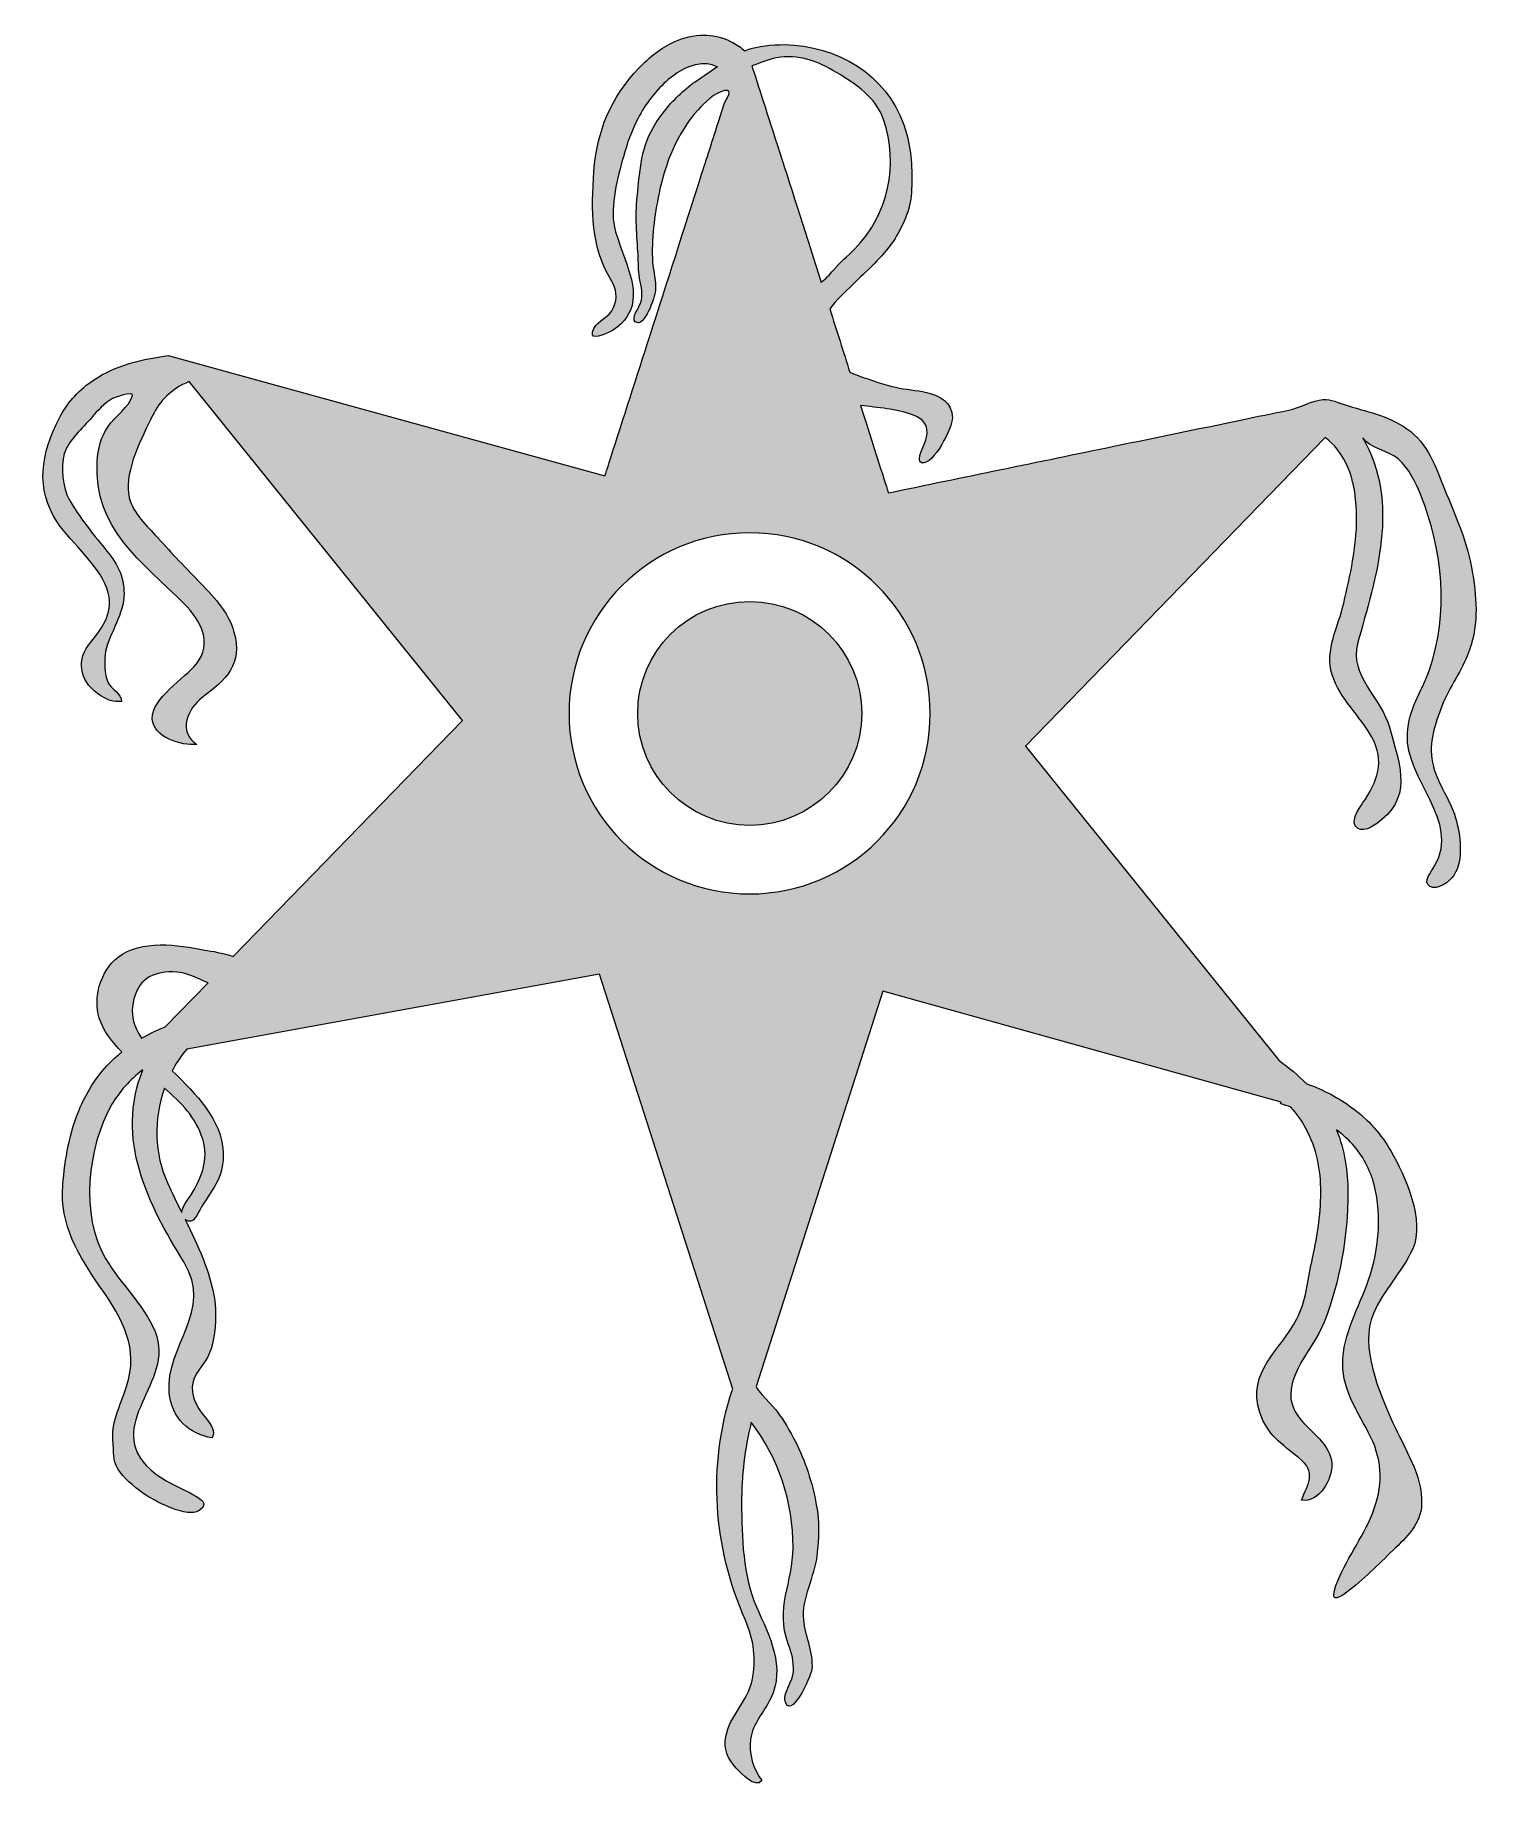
# Model space of a CAD drawing. Header units: inches. Extents: x 0 to 83, y 0 to 102.
import ezdxf

# ---------------------------------------------------------------- set-up
doc = ezdxf.new("R2010")
doc.units = ezdxf.units.IN
doc.header["$MEASUREMENT"] = 0
doc.layers.add('Layer 1', color=7, linetype='Continuous')

msp = doc.modelspace()

# ---------------------------------------------------------------- hatches: boundary and pattern name
at = {"layer": 'Layer 1', "true_color": 0x009a7e}
h = msp.add_hatch(color=124, dxfattribs=at)
h.dxf.hatch_style = 2
edge = h.paths.add_edge_path()
edge.add_spline(control_points=[(3.79, 69.19), (4.1, 67.88), (3.38, 67.1), (2.65, 66.14), (1.85, 65.11), (2.26, 63.88), (3.36, 63.2), (3.75, 62.95), (4.08, 62.81), (4.56, 62.87), (4.56, 63.35), (3.98, 63.54), (3.77, 63.99), (3.58, 64.41), (3.54, 65.31), (3.64, 65.77), (3.89, 66.89), (4.71, 67.96), (4.71, 69.12), (4.71, 70.22), (4.28, 70.94), (3.59, 71.76), (2.86, 72.65), (2.11, 73.58), (1.53, 74.6), (1.13, 75.3), (1.02, 76.49), (1.24, 77.26), (1.46, 78.03), (2.33, 78.77), (2.83, 79.37), (3.17, 79.77), (3.58, 80.21), (4.03, 80.47), (4.09, 80.5), (5.28, 80.94), (5.2, 80.65), (5.04, 80.01), (4.16, 79.4), (3.79, 78.85), (3.36, 78.23), (3.19, 77.55), (3.15, 76.8), (2.93, 72.9), (5.73, 71.02), (8.2, 68.55), (9.18, 67.56), (9.87, 66.25), (8.92, 65.06), (8.25, 64.21), (6.29, 63.04), (6.35, 61.86), (6.4, 60.78), (8.04, 60.28), (8.95, 60.37), (7.79, 61.11), (8.43, 62.48), (9.25, 63.09), (10.67, 64.15), (11.61, 65.02), (11.1, 66.9), (10.76, 68.13), (9.86, 69.02), (9, 69.9), (8.16, 70.77), (7.33, 71.65), (6.52, 72.54), (5.91, 73.22), (5.12, 73.93), (4.98, 74.88), (4.76, 76.35), (5.73, 78.19), (6.37, 79.48), (6.8, 80.36), (7.44, 81.02), (8.49, 81.46), (8.49, 81.46), (24.38, 61.76), (24.38, 61.76), (24.38, 61.76), (11.05, 48.04), (11.05, 48.04), (10.49, 48.25), (9.77, 48.35), (9.41, 48.42), (7.86, 48.73), (5.69, 49.04), (4.36, 48), (3.34, 47.2), (2.9, 45.67), (3.27, 44.46), (3.51, 43.71), (4, 43.08), (4.59, 42.5), (4.39, 42.34), (4.2, 42.17), (4.02, 42), (3.19, 41.19), (2.59, 40.26), (2.17, 39.29), (1.53, 37.82), (1.28, 36.26), (1.15, 34.75), (0.96, 32.45), (2.08, 30.61), (3.35, 28.8), (4.65, 26.92), (5.58, 25.28), (4.86, 23.04), (4.46, 21.79), (3.94, 21.04), (4.07, 19.7), (4.14, 19.01), (4.05, 18.62), (4.48, 18.06), (4.86, 17.57), (5.49, 17.06), (6.01, 16.72), (6.63, 16.33), (8.39, 15.38), (9.07, 15.84), (9.66, 16.24), (9.18, 16.51), (8.7, 16.78), (7.88, 17.25), (6.97, 17.55), (6.26, 18.2), (3.38, 20.84), (7.73, 23.27), (6.51, 26.24), (5.85, 27.85), (4.5, 29.01), (3.63, 30.49), (2.16, 32.99), (2.57, 36.99), (4.01, 39.45), (4.44, 40.19), (5.02, 40.86), (5.8, 41.45), (5.8, 41.45), (5.8, 41.45), (5.8, 41.45), (4.19, 37.46), (6.09, 33.66), (8.18, 30.29), (9.97, 27.41), (7.1, 25.49), (7.34, 22.68), (7.47, 21.21), (8.48, 20.28), (9.84, 20.06), (10.16, 20.67), (9.32, 21.29), (9.05, 21.75), (8.65, 22.41), (8.52, 23.09), (8.91, 23.76), (9.29, 24.41), (9.68, 24.72), (9.85, 25.52), (10.04, 26.38), (10.09, 27.29), (9.96, 28.16), (9.73, 29.68), (9, 31.25), (8.26, 32.76), (8.77, 32.34), (9, 33.16), (9.21, 33.49), (9.93, 34.64), (10.53, 35.25), (10.47, 36.69), (10.4, 38.51), (8.89, 40.07), (7.51, 41.4), (7.53, 41.45), (7.55, 41.5), (7.58, 41.54), (7.79, 41.92), (8.04, 42.29), (8.35, 42.66), (8.35, 42.66), (32.35, 47.02), (32.35, 47.02), (32.35, 47.02), (40.08, 22.9), (40.08, 22.9), (40.08, 22.9), (40.05, 22.82), (40.05, 22.82), (38.6, 18.4), (38.96, 13.72), (40.82, 9.46), (41.31, 8.34), (41.47, 7.17), (41.21, 5.97), (40.95, 4.76), (39.91, 3.91), (39.68, 2.7), (39.55, 1.97), (39.79, 1.41), (40.29, 0.87), (40.57, 0.55), (41.41, -0.34), (41.77, 0.14), (41.27, 0.83), (41.01, 1.67), (41.12, 2.56), (41.24, 3.45), (41.89, 4.12), (42.28, 4.9), (43.17, 6.73), (42.22, 8.54), (41.48, 10.2), (40.68, 12.01), (40.6, 14.33), (40.6, 16.28), (40.6, 17.85), (40.77, 19.41), (41.16, 20.97), (42.75, 18.91), (43.59, 16.33), (43.59, 13.7), (43.59, 11.64), (42.53, 10.14), (43.31, 8.1), (43.52, 7.57), (43.64, 7.07), (43.61, 6.47), (43.59, 6), (43.03, 5.19), (43.11, 4.84), (43.39, 3.5), (44.63, 6.16), (44.68, 6.61), (44.77, 7.6), (44.29, 8.51), (44.19, 9.48), (44.06, 10.74), (44.84, 11.97), (44.98, 13.23), (45.09, 14.25), (45.13, 15.16), (44.94, 16.18), (44.71, 17.46), (44.3, 18.71), (43.71, 19.87), (43.41, 20.47), (43.06, 21.05), (42.66, 21.6), (42.54, 21.77), (41.41, 22.94), (41.44, 23.04), (41.44, 23.04), (48.81, 46.03), (48.81, 46.03), (48.81, 46.03), (71.95, 39.58), (71.95, 39.58), (71.95, 39.58), (71.92, 39.48), (71.92, 39.48), (72.13, 39.42), (72.33, 39.36), (72.52, 39.29), (72.88, 38.89), (73.16, 38.48), (73.39, 38.05), (74.03, 36.89), (74.26, 35.65), (74.26, 34.34), (74.26, 32.97), (74.02, 31.62), (73.73, 30.28), (73.5, 29.2), (73.39, 27.98), (72.87, 26.98), (71.92, 25.14), (69.94, 23.95), (70.72, 21.53), (71.14, 20.23), (72, 19.71), (72.98, 18.91), (74.04, 18.06), (73.53, 17.42), (73.13, 16.44), (74.18, 16.28), (74.94, 17.67), (74.9, 18.56), (74.85, 19.66), (73.66, 20.41), (72.99, 21.26), (71.53, 23.13), (73.78, 25.06), (74.45, 26.79), (75.38, 29.16), (75.83, 31.79), (75.83, 34.34), (75.83, 35.54), (75.65, 36.78), (75.17, 37.97), (75.42, 37.78), (75.65, 37.58), (75.86, 37.38), (76.51, 36.75), (76.97, 35.97), (77.26, 35.11), (77.85, 33.35), (77.66, 30.97), (77.04, 29.25), (76.48, 27.66), (75.54, 26.1), (75.53, 24.37), (75.53, 22.75), (76.47, 21.52), (77.15, 20.13), (77.88, 18.64), (77.87, 17.21), (77.26, 15.67), (76.69, 14.22), (75.66, 12.94), (75.14, 11.48), (74.83, 10.61), (75.09, 10.59), (75.77, 11.09), (76.73, 11.8), (77.6, 12.71), (78.46, 13.53), (79.24, 14.28), (80.07, 15.07), (80.12, 16.21), (80.18, 17.9), (79.11, 19.45), (78.45, 20.94), (77.65, 22.73), (76.49, 25.35), (77.32, 27.3), (77.88, 28.63), (78.99, 29.72), (79.6, 31.05), (80.33, 32.66), (79.17, 35.3), (78.32, 36.75), (77.78, 37.69), (77.04, 38.55), (76.05, 39.27), (75.31, 39.82), (74.43, 40.29), (73.4, 40.66), (72.95, 41.13), (72.42, 41.58), (71.81, 42.01), (71.81, 42.01), (57.09, 60.26), (57.09, 60.26), (57.09, 60.26), (74.51, 78.2), (74.51, 78.2), (75.04, 77.81), (75.43, 77.31), (75.72, 76.73), (76.15, 75.84), (76.34, 74.73), (76.34, 73.52), (76.34, 71.83), (75.97, 70.22), (75.59, 68.58), (75.28, 67.21), (74.47, 65.87), (74.92, 64.42), (75.34, 63.04), (76.55, 62.03), (77.23, 60.79), (78, 59.4), (77.56, 58.19), (76.69, 56.95), (76.48, 56.65), (75.89, 55.83), (76.41, 55.48), (76.81, 55.21), (77.56, 55.79), (77.83, 56.02), (79.63, 57.5), (78.74, 59.51), (78.25, 61.37), (77.82, 62.96), (75.89, 64.43), (76.39, 66.22), (77.48, 70.14), (78.89, 74.36), (76.7, 78.19), (77.03, 77.61), (78.25, 77.43), (78.76, 76.96), (79.38, 76.38), (79.76, 75.63), (80.07, 74.86), (81.35, 71.65), (81.72, 67.99), (80.57, 64.71), (80.1, 63.35), (79.36, 62.48), (79.29, 61), (79.16, 58.25), (82.41, 55.96), (80.89, 53.33), (80.67, 52.95), (80.17, 52.39), (80.59, 52.12), (81.03, 51.84), (81.76, 52.41), (81.99, 52.76), (82.58, 53.66), (82.37, 55.11), (82.09, 56.11), (81.78, 57.18), (81.07, 58.02), (80.8, 59.09), (80.49, 60.36), (80.81, 61.26), (81.23, 62.43), (81.63, 63.53), (82.35, 64.48), (82.79, 65.56), (83.45, 67.16), (83.33, 68.67), (83.08, 70.33), (82.95, 71.19), (82.7, 72.03), (82.39, 72.86), (82.1, 73.65), (81.77, 74.43), (81.45, 75.2), (80.91, 76.54), (80.51, 77.85), (79.26, 78.72), (78.13, 79.51), (76.9, 79.71), (75.62, 80.12), (75.05, 80.3), (74.78, 80.5), (74.16, 80.38), (73.56, 80.26), (73.01, 79.93), (72.41, 79.8), (71.47, 79.61), (70.53, 79.42), (69.59, 79.22), (67.13, 78.71), (64.68, 78.21), (62.23, 77.7), (57.86, 76.8), (53.49, 75.9), (49.13, 74.99), (49.13, 74.99), (48.46, 77.09), (47.51, 80.07), (48.53, 79.94), (49.58, 79.89), (50.54, 79.52), (51.17, 79.28), (51.49, 78.93), (51.35, 78.22), (51.29, 77.91), (50.67, 76.82), (51.06, 76.74), (51.78, 76.59), (52.86, 78.83), (52.85, 79.36), (52.85, 80.23), (52.12, 80.65), (51.34, 80.83), (50.75, 80.96), (50.14, 81), (49.54, 81.13), (48.82, 81.29), (48.11, 81.55), (47.41, 81.8), (47.23, 81.86), (47.06, 81.93), (46.89, 82.01), (46.52, 83.17), (46.13, 84.41), (45.72, 85.68), (46.09, 86.2), (46.59, 86.63), (47.04, 87.08), (47.87, 87.91), (48.76, 88.65), (49.42, 89.63), (49.93, 90.38), (50.43, 91.51), (50.47, 92.42), (50.52, 93.59), (50.51, 94.68), (50.2, 95.82), (49.37, 98.89), (46.75, 100.76), (43.64, 101.02), (42.91, 101.08), (42.13, 101.03), (41.43, 100.88), (41.29, 100.85), (41.03, 100.79), (40.79, 100.69), (40.79, 100.69), (40.62, 100.82), (40.62, 100.82), (40.38, 101.01), (40.12, 101.16), (39.86, 101.28), (39.39, 101.5), (38.89, 101.6), (38.4, 101.6), (37.81, 101.6), (37.24, 101.45), (36.71, 101.22), (35.92, 100.86), (35.22, 100.31), (34.62, 99.67), (32.99, 97.94), (32.19, 96.04), (32.02, 93.67), (31.86, 91.42), (31.83, 89.31), (33.03, 87.32), (33.33, 86.84), (33.4, 86.33), (33.16, 85.76), (32.92, 85.21), (32.27, 85.03), (32.02, 84.55), (31.64, 83.84), (32.39, 84.08), (32.87, 84.32), (33.48, 84.62), (33.86, 84.98), (34.14, 85.62), (34.75, 87.02), (33.51, 89.04), (33.21, 90.44), (32.95, 91.68), (33.4, 93.34), (33.73, 94.53), (33.94, 95.31), (34.22, 96.07), (34.59, 96.78), (35.01, 97.59), (35.64, 98.42), (36.34, 99.01), (36.68, 99.3), (37.04, 99.54), (37.39, 99.7), (37.75, 99.85), (38.08, 99.93), (38.4, 99.93), (38.66, 99.93), (38.91, 99.88), (39.18, 99.76), (39.18, 99.76), (39.18, 99.76), (39.19, 99.76), (39.17, 99.76), (38.35, 99.19), (38.29, 99.15), (37.94, 98.93), (37.6, 98.68), (37.28, 98.4), (36.65, 97.86), (36.09, 97.22), (35.63, 96.51), (34.75, 95.16), (34.69, 93.75), (34.53, 92.2), (34.41, 91.07), (34.52, 89.94), (34.58, 88.82), (34.61, 88.37), (34.59, 87.92), (34.67, 87.47), (34.76, 86.98), (34.9, 86.49), (34.72, 86), (34.64, 85.77), (34.16, 85.15), (34.42, 84.94), (34.96, 84.5), (35.56, 86.43), (35.59, 86.73), (35.63, 87.29), (35.47, 87.85), (35.43, 88.41), (35.34, 89.75), (35.53, 91.1), (35.8, 92.41), (36.17, 94.16), (36.85, 95.92), (38.07, 97.25), (38.44, 97.66), (39.04, 98.27), (39.6, 98.37), (40.18, 98.46), (39.72, 97.94), (39.59, 97.6), (39.47, 97.28), (39.38, 96.94), (39.27, 96.62), (38.92, 95.51), (38.57, 94.41), (38.21, 93.31), (37.24, 90.26), (36.26, 87.21), (35.28, 84.15), (34.51, 81.74), (33.73, 79.33), (32.96, 76.92), (32.95, 76.87), (32.67, 75.98), (32.66, 75.98), (32.66, 75.98), (7.27, 82.97), (7.27, 82.97), (5.35, 82.73), (3.9, 82.23), (2.82, 81.47), (1.98, 80.88), (1.37, 80.15), (0.96, 79.35), (-0.12, 77.29), (-0.46, 75.2), (0.84, 73.27), (1.66, 72.06), (3.44, 70.63), (3.79, 69.19)], knot_values=[0, 0, 0, 0, 1, 1, 1, 2, 2, 2, 3, 3, 3, 4, 4, 4, 5, 5, 5, 6, 6, 6, 7, 7, 7, 8, 8, 8, 9, 9, 9, 10, 10, 10, 11, 11, 11, 12, 12, 12, 13, 13, 13, 14, 14, 14, 15, 15, 15, 16, 16, 16, 17, 17, 17, 18, 18, 18, 19, 19, 19, 20, 20, 20, 21, 21, 21, 22, 22, 22, 23, 23, 23, 24, 24, 24, 25, 25, 25, 26, 26, 26, 27, 27, 27, 28, 28, 28, 29, 29, 29, 30, 30, 30, 31, 31, 31, 32, 32, 32, 33, 33, 33, 34, 34, 34, 35, 35, 35, 36, 36, 36, 37, 37, 37, 38, 38, 38, 39, 39, 39, 40, 40, 40, 41, 41, 41, 42, 42, 42, 43, 43, 43, 44, 44, 44, 45, 45, 45, 46, 46, 46, 47, 47, 47, 48, 48, 48, 49, 49, 49, 50, 50, 50, 51, 51, 51, 52, 52, 52, 53, 53, 53, 54, 54, 54, 55, 55, 55, 56, 56, 56, 57, 57, 57, 58, 58, 58, 59, 59, 59, 60, 60, 60, 61, 61, 61, 62, 62, 62, 63, 63, 63, 64, 64, 64, 65, 65, 65, 66, 66, 66, 67, 67, 67, 68, 68, 68, 69, 69, 69, 70, 70, 70, 71, 71, 71, 72, 72, 72, 73, 73, 73, 74, 74, 74, 75, 75, 75, 76, 76, 76, 77, 77, 77, 78, 78, 78, 79, 79, 79, 80, 80, 80, 81, 81, 81, 82, 82, 82, 83, 83, 83, 84, 84, 84, 85, 85, 85, 86, 86, 86, 87, 87, 87, 88, 88, 88, 89, 89, 89, 90, 90, 90, 91, 91, 91, 92, 92, 92, 93, 93, 93, 94, 94, 94, 95, 95, 95, 96, 96, 96, 97, 97, 97, 98, 98, 98, 99, 99, 99, 100, 100, 100, 101, 101, 101, 102, 102, 102, 103, 103, 103, 104, 104, 104, 105, 105, 105, 106, 106, 106, 107, 107, 107, 108, 108, 108, 109, 109, 109, 110, 110, 110, 111, 111, 111, 112, 112, 112, 113, 113, 113, 114, 114, 114, 115, 115, 115, 116, 116, 116, 117, 117, 117, 118, 118, 118, 119, 119, 119, 120, 120, 120, 121, 121, 121, 122, 122, 122, 123, 123, 123, 124, 124, 124, 125, 125, 125, 126, 126, 126, 127, 127, 127, 128, 128, 128, 129, 129, 129, 130, 130, 130, 131, 131, 131, 132, 132, 132, 133, 133, 133, 134, 134, 134, 135, 135, 135, 136, 136, 136, 137, 137, 137, 138, 138, 138, 139, 139, 139, 140, 140, 140, 141, 141, 141, 142, 142, 142, 143, 143, 143, 144, 144, 144, 145, 145, 145, 146, 146, 146, 147, 147, 147, 148, 148, 148, 149, 149, 149, 150, 150, 150, 151, 151, 151, 152, 152, 152, 153, 153, 153, 154, 154, 154, 155, 155, 155, 156, 156, 156, 157, 157, 157, 158, 158, 158, 159, 159, 159, 160, 160, 160, 161, 161, 161, 162, 162, 162, 163, 163, 163, 164, 164, 164, 165, 165, 165, 166, 166, 166, 167, 167, 167, 168, 168, 168, 169, 169, 169, 170, 170, 170, 171, 171, 171, 172, 172, 172, 173, 173, 173, 174, 174, 174, 175, 175, 175, 176, 176, 176, 177, 177, 177, 178, 178, 178, 179, 179, 179, 180, 180, 180, 181, 181, 181, 182, 182, 182, 183, 183, 183, 184, 184, 184, 185, 185, 185, 186, 186, 186, 187, 187, 187, 188, 188, 188, 189, 189, 189, 190, 190, 190, 191, 191, 191, 192, 192, 192, 193, 193, 193, 194, 194, 194, 195, 195, 195, 196, 196, 196, 197, 197, 197, 198, 198, 198, 199, 199, 199, 200, 200, 200, 201, 201, 201, 202, 202, 202, 203, 203, 203, 204, 204, 204, 205, 205, 205, 206, 206, 206, 207, 207, 207, 208, 208, 208, 209, 209, 209, 210, 210, 210, 211, 211, 211, 211], degree=3, periodic=1)
edge = h.paths.add_edge_path()
edge.add_spline(control_points=[(9.28, 37.42), (9.65, 36.24), (9.21, 35.16), (8.57, 34.13), (8.41, 33.88), (8.08, 33.5), (8.06, 33.16), (7.78, 33.73), (7.5, 34.3), (7.25, 34.84), (6.46, 36.6), (6.41, 38.57), (7.06, 40.39), (8.02, 39.55), (8.89, 38.7), (9.28, 37.42)], knot_values=[0, 0, 0, 0, 1, 1, 1, 2, 2, 2, 3, 3, 3, 4, 4, 4, 5, 5, 5, 5], degree=3, periodic=1)
edge = h.paths.add_edge_path()
edge.add_spline(control_points=[(7.1, 43.96), (6.6, 43.76), (6.15, 43.53), (5.73, 43.29), (5.27, 43.97), (5.05, 44.71), (5.28, 45.58), (5.61, 46.82), (6.51, 47.21), (7.77, 47.14), (8.31, 47.12), (8.95, 46.77), (9.59, 46.52), (9.59, 46.52), (7.1, 43.96), (7.1, 43.96)], knot_values=[0, 0, 0, 0, 1, 1, 1, 2, 2, 2, 3, 3, 3, 4, 4, 4, 5, 5, 5, 5], degree=3, periodic=1)
edge = h.paths.add_edge_path()
edge.add_spline(control_points=[(42.61, 100.28), (43.92, 100.51), (45.02, 100.09), (46.11, 99.43), (47.22, 98.75), (48.4, 98), (48.84, 96.7), (49.74, 94.05), (49.15, 91.2), (47.18, 89.18), (46.76, 88.75), (46.31, 88.4), (45.92, 87.92), (45.72, 87.68), (45.48, 87.45), (45.23, 87.22), (43.55, 92.48), (41.83, 97.86), (41.19, 99.81), (41.66, 99.96), (42.13, 100.19), (42.61, 100.28)], knot_values=[0, 0, 0, 0, 1, 1, 1, 2, 2, 2, 3, 3, 3, 4, 4, 4, 5, 5, 5, 6, 6, 6, 7, 7, 7, 7], degree=3, periodic=1)
edge = h.paths.add_edge_path()
edge.add_spline(control_points=[(41.07, 72.67), (46.86, 72.67), (51.56, 67.97), (51.56, 62.17), (51.56, 56.37), (46.86, 51.68), (41.07, 51.68), (35.27, 51.68), (30.57, 56.37), (30.57, 62.17), (30.57, 67.97), (35.27, 72.67), (41.07, 72.67)], knot_values=[0, 0, 0, 0, 1, 1, 1, 2, 2, 2, 3, 3, 3, 4, 4, 4, 4], degree=3, periodic=1)
h = msp.add_hatch(color=124, dxfattribs=at)
h.dxf.hatch_style = 2
edge = h.paths.add_edge_path()
edge.add_spline(control_points=[(41.07, 55.66), (44.66, 55.66), (47.58, 58.58), (47.58, 62.17), (47.58, 65.77), (44.66, 68.68), (41.07, 68.68), (37.47, 68.68), (34.56, 65.77), (34.56, 62.17), (34.56, 58.58), (37.47, 55.66), (41.07, 55.66)], knot_values=[0, 0, 0, 0, 1, 1, 1, 2, 2, 2, 3, 3, 3, 4, 4, 4, 4], degree=3, periodic=1)

# ---------------------------------------------------------------- linework, layer by layer
at = {"layer": 'Layer 1', "lineweight": 0}
for points, knots in [([(3.79, 69.19), (4.1, 67.88), (3.38, 67.1), (2.65, 66.14), (1.85, 65.11), (2.26, 63.88), (3.36, 63.2), (3.75, 62.95), (4.08, 62.81), (4.56, 62.87), (4.56, 63.35), (3.98, 63.54), (3.77, 63.99), (3.58, 64.41), (3.54, 65.31), (3.64, 65.77), (3.89, 66.89), (4.71, 67.96), (4.71, 69.12), (4.71, 70.22), (4.28, 70.94), (3.59, 71.76), (2.86, 72.65), (2.11, 73.58), (1.53, 74.6), (1.13, 75.3), (1.02, 76.49), (1.24, 77.26), (1.46, 78.03), (2.33, 78.77), (2.83, 79.37), (3.17, 79.77), (3.58, 80.21), (4.03, 80.47), (4.09, 80.5), (5.28, 80.94), (5.2, 80.65), (5.04, 80.01), (4.16, 79.4), (3.79, 78.85), (3.36, 78.23), (3.19, 77.55), (3.15, 76.8), (2.93, 72.9), (5.73, 71.02), (8.2, 68.55), (9.18, 67.56), (9.87, 66.25), (8.92, 65.06), (8.25, 64.21), (6.29, 63.04), (6.35, 61.86), (6.4, 60.78), (8.04, 60.28), (8.95, 60.37), (7.79, 61.11), (8.43, 62.48), (9.25, 63.09), (10.67, 64.15), (11.61, 65.02), (11.1, 66.9), (10.76, 68.13), (9.86, 69.02), (9, 69.9), (8.16, 70.77), (7.33, 71.65), (6.52, 72.54), (5.91, 73.22), (5.12, 73.93), (4.98, 74.88), (4.76, 76.35), (5.73, 78.19), (6.37, 79.48), (6.8, 80.36), (7.44, 81.02), (8.49, 81.46), (8.49, 81.46), (24.38, 61.76), (24.38, 61.76), (24.38, 61.76), (11.05, 48.04), (11.05, 48.04), (10.49, 48.25), (9.77, 48.35), (9.41, 48.42), (7.86, 48.73), (5.69, 49.04), (4.36, 48), (3.34, 47.2), (2.9, 45.67), (3.27, 44.46), (3.51, 43.71), (4, 43.08), (4.59, 42.5), (4.39, 42.34), (4.2, 42.17), (4.02, 42), (3.19, 41.19), (2.59, 40.26), (2.17, 39.29), (1.53, 37.82), (1.28, 36.26), (1.15, 34.75), (0.96, 32.45), (2.08, 30.61), (3.35, 28.8), (4.65, 26.92), (5.58, 25.28), (4.86, 23.04), (4.46, 21.79), (3.94, 21.04), (4.07, 19.7), (4.14, 19.01), (4.05, 18.62), (4.48, 18.06), (4.86, 17.57), (5.49, 17.06), (6.01, 16.72), (6.63, 16.33), (8.39, 15.38), (9.07, 15.84), (9.66, 16.24), (9.18, 16.51), (8.7, 16.78), (7.88, 17.25), (6.97, 17.55), (6.26, 18.2), (3.38, 20.84), (7.73, 23.27), (6.51, 26.24), (5.85, 27.85), (4.5, 29.01), (3.63, 30.49), (2.16, 32.99), (2.57, 36.99), (4.01, 39.45), (4.44, 40.19), (5.02, 40.86), (5.8, 41.45), (5.8, 41.45), (5.8, 41.45), (5.8, 41.45), (4.19, 37.46), (6.09, 33.66), (8.18, 30.29), (9.97, 27.41), (7.1, 25.49), (7.34, 22.68), (7.47, 21.21), (8.48, 20.28), (9.84, 20.06), (10.16, 20.67), (9.32, 21.29), (9.05, 21.75), (8.65, 22.41), (8.52, 23.09), (8.91, 23.76), (9.29, 24.41), (9.68, 24.72), (9.85, 25.52), (10.04, 26.38), (10.09, 27.29), (9.96, 28.16), (9.73, 29.68), (9, 31.25), (8.26, 32.76), (8.77, 32.34), (9, 33.16), (9.21, 33.49), (9.93, 34.64), (10.53, 35.25), (10.47, 36.69), (10.4, 38.51), (8.89, 40.07), (7.51, 41.4), (7.53, 41.45), (7.55, 41.5), (7.58, 41.54), (7.79, 41.92), (8.04, 42.29), (8.35, 42.66), (8.35, 42.66), (32.35, 47.02), (32.35, 47.02), (32.35, 47.02), (40.08, 22.9), (40.08, 22.9), (40.08, 22.9), (40.05, 22.82), (40.05, 22.82), (38.6, 18.4), (38.96, 13.72), (40.82, 9.46), (41.31, 8.34), (41.47, 7.17), (41.21, 5.97), (40.95, 4.76), (39.91, 3.91), (39.68, 2.7), (39.55, 1.97), (39.79, 1.41), (40.29, 0.87), (40.57, 0.55), (41.41, -0.34), (41.77, 0.14), (41.27, 0.83), (41.01, 1.67), (41.12, 2.56), (41.24, 3.45), (41.89, 4.12), (42.28, 4.9), (43.17, 6.73), (42.22, 8.54), (41.48, 10.2), (40.68, 12.01), (40.6, 14.33), (40.6, 16.28), (40.6, 17.85), (40.77, 19.41), (41.16, 20.97), (42.75, 18.91), (43.59, 16.33), (43.59, 13.7), (43.59, 11.64), (42.53, 10.14), (43.31, 8.1), (43.52, 7.57), (43.64, 7.07), (43.61, 6.47), (43.59, 6), (43.03, 5.19), (43.11, 4.84), (43.39, 3.5), (44.63, 6.16), (44.68, 6.61), (44.77, 7.6), (44.29, 8.51), (44.19, 9.48), (44.06, 10.74), (44.84, 11.97), (44.98, 13.23), (45.09, 14.25), (45.13, 15.16), (44.94, 16.18), (44.71, 17.46), (44.3, 18.71), (43.71, 19.87), (43.41, 20.47), (43.06, 21.05), (42.66, 21.6), (42.54, 21.77), (41.41, 22.94), (41.44, 23.04), (41.44, 23.04), (48.81, 46.03), (48.81, 46.03), (48.81, 46.03), (71.95, 39.58), (71.95, 39.58), (71.95, 39.58), (71.92, 39.48), (71.92, 39.48), (72.13, 39.42), (72.33, 39.36), (72.52, 39.29), (72.88, 38.89), (73.16, 38.48), (73.39, 38.05), (74.03, 36.89), (74.26, 35.65), (74.26, 34.34), (74.26, 32.97), (74.02, 31.62), (73.73, 30.28), (73.5, 29.2), (73.39, 27.98), (72.87, 26.98), (71.92, 25.14), (69.94, 23.95), (70.72, 21.53), (71.14, 20.23), (72, 19.71), (72.98, 18.91), (74.04, 18.06), (73.53, 17.42), (73.13, 16.44), (74.18, 16.28), (74.94, 17.67), (74.9, 18.56), (74.85, 19.66), (73.66, 20.41), (72.99, 21.26), (71.53, 23.13), (73.78, 25.06), (74.45, 26.79), (75.38, 29.16), (75.83, 31.79), (75.83, 34.34), (75.83, 35.54), (75.65, 36.78), (75.17, 37.97), (75.42, 37.78), (75.65, 37.58), (75.86, 37.38), (76.51, 36.75), (76.97, 35.97), (77.26, 35.11), (77.85, 33.35), (77.66, 30.97), (77.04, 29.25), (76.48, 27.66), (75.54, 26.1), (75.53, 24.37), (75.53, 22.75), (76.47, 21.52), (77.15, 20.13), (77.88, 18.64), (77.87, 17.21), (77.26, 15.67), (76.69, 14.22), (75.66, 12.94), (75.14, 11.48), (74.83, 10.61), (75.09, 10.59), (75.77, 11.09), (76.73, 11.8), (77.6, 12.71), (78.46, 13.53), (79.24, 14.28), (80.07, 15.07), (80.12, 16.21), (80.18, 17.9), (79.11, 19.45), (78.45, 20.94), (77.65, 22.73), (76.49, 25.35), (77.32, 27.3), (77.88, 28.63), (78.99, 29.72), (79.6, 31.05), (80.33, 32.66), (79.17, 35.3), (78.32, 36.75), (77.78, 37.69), (77.04, 38.55), (76.05, 39.27), (75.31, 39.82), (74.43, 40.29), (73.4, 40.66), (72.95, 41.13), (72.42, 41.58), (71.81, 42.01), (71.81, 42.01), (57.09, 60.26), (57.09, 60.26), (57.09, 60.26), (74.51, 78.2), (74.51, 78.2), (75.04, 77.81), (75.43, 77.31), (75.72, 76.73), (76.15, 75.84), (76.34, 74.73), (76.34, 73.52), (76.34, 71.83), (75.97, 70.22), (75.59, 68.58), (75.28, 67.21), (74.47, 65.87), (74.92, 64.42), (75.34, 63.04), (76.55, 62.03), (77.23, 60.79), (78, 59.4), (77.56, 58.19), (76.69, 56.95), (76.48, 56.65), (75.89, 55.83), (76.41, 55.48), (76.81, 55.21), (77.56, 55.79), (77.83, 56.02), (79.63, 57.5), (78.74, 59.51), (78.25, 61.37), (77.82, 62.96), (75.89, 64.43), (76.39, 66.22), (77.48, 70.14), (78.89, 74.36), (76.7, 78.19), (77.03, 77.61), (78.25, 77.43), (78.76, 76.96), (79.38, 76.38), (79.76, 75.63), (80.07, 74.86), (81.35, 71.65), (81.72, 67.99), (80.57, 64.71), (80.1, 63.35), (79.36, 62.48), (79.29, 61), (79.16, 58.25), (82.41, 55.96), (80.89, 53.33), (80.67, 52.95), (80.17, 52.39), (80.59, 52.12), (81.03, 51.84), (81.76, 52.41), (81.99, 52.76), (82.58, 53.66), (82.37, 55.11), (82.09, 56.11), (81.78, 57.18), (81.07, 58.02), (80.8, 59.09), (80.49, 60.36), (80.81, 61.26), (81.23, 62.43), (81.63, 63.53), (82.35, 64.48), (82.79, 65.56), (83.45, 67.16), (83.33, 68.67), (83.08, 70.33), (82.95, 71.19), (82.7, 72.03), (82.39, 72.86), (82.1, 73.65), (81.77, 74.43), (81.45, 75.2), (80.91, 76.54), (80.51, 77.85), (79.26, 78.72), (78.13, 79.51), (76.9, 79.71), (75.62, 80.12), (75.05, 80.3), (74.78, 80.5), (74.16, 80.38), (73.56, 80.26), (73.01, 79.93), (72.41, 79.8), (71.47, 79.61), (70.53, 79.42), (69.59, 79.22), (67.13, 78.71), (64.68, 78.21), (62.23, 77.7), (57.86, 76.8), (53.49, 75.9), (49.13, 74.99), (49.13, 74.99), (48.46, 77.09), (47.51, 80.07), (48.53, 79.94), (49.58, 79.89), (50.54, 79.52), (51.17, 79.28), (51.49, 78.93), (51.35, 78.22), (51.29, 77.91), (50.67, 76.82), (51.06, 76.74), (51.78, 76.59), (52.86, 78.83), (52.85, 79.36), (52.85, 80.23), (52.12, 80.65), (51.34, 80.83), (50.75, 80.96), (50.14, 81), (49.54, 81.13), (48.82, 81.29), (48.11, 81.55), (47.41, 81.8), (47.23, 81.86), (47.06, 81.93), (46.89, 82.01), (46.52, 83.17), (46.13, 84.41), (45.72, 85.68), (46.09, 86.2), (46.59, 86.63), (47.04, 87.08), (47.87, 87.91), (48.76, 88.65), (49.42, 89.63), (49.93, 90.38), (50.43, 91.51), (50.47, 92.42), (50.52, 93.59), (50.51, 94.68), (50.2, 95.82), (49.37, 98.89), (46.75, 100.76), (43.64, 101.02), (42.91, 101.08), (42.13, 101.03), (41.43, 100.88), (41.29, 100.85), (41.03, 100.79), (40.79, 100.69), (40.79, 100.69), (40.62, 100.82), (40.62, 100.82), (40.38, 101.01), (40.12, 101.16), (39.86, 101.28), (39.39, 101.5), (38.89, 101.6), (38.4, 101.6), (37.81, 101.6), (37.24, 101.45), (36.71, 101.22), (35.92, 100.86), (35.22, 100.31), (34.62, 99.67), (32.99, 97.94), (32.19, 96.04), (32.02, 93.67), (31.86, 91.42), (31.83, 89.31), (33.03, 87.32), (33.33, 86.84), (33.4, 86.33), (33.16, 85.76), (32.92, 85.21), (32.27, 85.03), (32.02, 84.55), (31.64, 83.84), (32.39, 84.08), (32.87, 84.32), (33.48, 84.62), (33.86, 84.98), (34.14, 85.62), (34.75, 87.02), (33.51, 89.04), (33.21, 90.44), (32.95, 91.68), (33.4, 93.34), (33.73, 94.53), (33.94, 95.31), (34.22, 96.07), (34.59, 96.78), (35.01, 97.59), (35.64, 98.42), (36.34, 99.01), (36.68, 99.3), (37.04, 99.54), (37.39, 99.7), (37.75, 99.85), (38.08, 99.93), (38.4, 99.93), (38.66, 99.93), (38.91, 99.88), (39.18, 99.76), (39.18, 99.76), (39.18, 99.76), (39.19, 99.76), (39.17, 99.76), (38.35, 99.19), (38.29, 99.15), (37.94, 98.93), (37.6, 98.68), (37.28, 98.4), (36.65, 97.86), (36.09, 97.22), (35.63, 96.51), (34.75, 95.16), (34.69, 93.75), (34.53, 92.2), (34.41, 91.07), (34.52, 89.94), (34.58, 88.82), (34.61, 88.37), (34.59, 87.92), (34.67, 87.47), (34.76, 86.98), (34.9, 86.49), (34.72, 86), (34.64, 85.77), (34.16, 85.15), (34.42, 84.94), (34.96, 84.5), (35.56, 86.43), (35.59, 86.73), (35.63, 87.29), (35.47, 87.85), (35.43, 88.41), (35.34, 89.75), (35.53, 91.1), (35.8, 92.41), (36.17, 94.16), (36.85, 95.92), (38.07, 97.25), (38.44, 97.66), (39.04, 98.27), (39.6, 98.37), (40.18, 98.46), (39.72, 97.94), (39.59, 97.6), (39.47, 97.28), (39.38, 96.94), (39.27, 96.62), (38.92, 95.51), (38.57, 94.41), (38.21, 93.31), (37.24, 90.26), (36.26, 87.21), (35.28, 84.15), (34.51, 81.74), (33.73, 79.33), (32.96, 76.92), (32.95, 76.87), (32.67, 75.98), (32.66, 75.98), (32.66, 75.98), (7.27, 82.97), (7.27, 82.97), (5.35, 82.73), (3.9, 82.23), (2.82, 81.47), (1.98, 80.88), (1.37, 80.15), (0.96, 79.35), (-0.12, 77.29), (-0.46, 75.2), (0.84, 73.27), (1.66, 72.06), (3.44, 70.63), (3.79, 69.19)], [0, 0, 0, 0, 1, 1, 1, 2, 2, 2, 3, 3, 3, 4, 4, 4, 5, 5, 5, 6, 6, 6, 7, 7, 7, 8, 8, 8, 9, 9, 9, 10, 10, 10, 11, 11, 11, 12, 12, 12, 13, 13, 13, 14, 14, 14, 15, 15, 15, 16, 16, 16, 17, 17, 17, 18, 18, 18, 19, 19, 19, 20, 20, 20, 21, 21, 21, 22, 22, 22, 23, 23, 23, 24, 24, 24, 25, 25, 25, 26, 26, 26, 27, 27, 27, 28, 28, 28, 29, 29, 29, 30, 30, 30, 31, 31, 31, 32, 32, 32, 33, 33, 33, 34, 34, 34, 35, 35, 35, 36, 36, 36, 37, 37, 37, 38, 38, 38, 39, 39, 39, 40, 40, 40, 41, 41, 41, 42, 42, 42, 43, 43, 43, 44, 44, 44, 45, 45, 45, 46, 46, 46, 47, 47, 47, 48, 48, 48, 49, 49, 49, 50, 50, 50, 51, 51, 51, 52, 52, 52, 53, 53, 53, 54, 54, 54, 55, 55, 55, 56, 56, 56, 57, 57, 57, 58, 58, 58, 59, 59, 59, 60, 60, 60, 61, 61, 61, 62, 62, 62, 63, 63, 63, 64, 64, 64, 65, 65, 65, 66, 66, 66, 67, 67, 67, 68, 68, 68, 69, 69, 69, 70, 70, 70, 71, 71, 71, 72, 72, 72, 73, 73, 73, 74, 74, 74, 75, 75, 75, 76, 76, 76, 77, 77, 77, 78, 78, 78, 79, 79, 79, 80, 80, 80, 81, 81, 81, 82, 82, 82, 83, 83, 83, 84, 84, 84, 85, 85, 85, 86, 86, 86, 87, 87, 87, 88, 88, 88, 89, 89, 89, 90, 90, 90, 91, 91, 91, 92, 92, 92, 93, 93, 93, 94, 94, 94, 95, 95, 95, 96, 96, 96, 97, 97, 97, 98, 98, 98, 99, 99, 99, 100, 100, 100, 101, 101, 101, 102, 102, 102, 103, 103, 103, 104, 104, 104, 105, 105, 105, 106, 106, 106, 107, 107, 107, 108, 108, 108, 109, 109, 109, 110, 110, 110, 111, 111, 111, 112, 112, 112, 113, 113, 113, 114, 114, 114, 115, 115, 115, 116, 116, 116, 117, 117, 117, 118, 118, 118, 119, 119, 119, 120, 120, 120, 121, 121, 121, 122, 122, 122, 123, 123, 123, 124, 124, 124, 125, 125, 125, 126, 126, 126, 127, 127, 127, 128, 128, 128, 129, 129, 129, 130, 130, 130, 131, 131, 131, 132, 132, 132, 133, 133, 133, 134, 134, 134, 135, 135, 135, 136, 136, 136, 137, 137, 137, 138, 138, 138, 139, 139, 139, 140, 140, 140, 141, 141, 141, 142, 142, 142, 143, 143, 143, 144, 144, 144, 145, 145, 145, 146, 146, 146, 147, 147, 147, 148, 148, 148, 149, 149, 149, 150, 150, 150, 151, 151, 151, 152, 152, 152, 153, 153, 153, 154, 154, 154, 155, 155, 155, 156, 156, 156, 157, 157, 157, 158, 158, 158, 159, 159, 159, 160, 160, 160, 161, 161, 161, 162, 162, 162, 163, 163, 163, 164, 164, 164, 165, 165, 165, 166, 166, 166, 167, 167, 167, 168, 168, 168, 169, 169, 169, 170, 170, 170, 171, 171, 171, 172, 172, 172, 173, 173, 173, 174, 174, 174, 175, 175, 175, 176, 176, 176, 177, 177, 177, 178, 178, 178, 179, 179, 179, 180, 180, 180, 181, 181, 181, 182, 182, 182, 183, 183, 183, 184, 184, 184, 185, 185, 185, 186, 186, 186, 187, 187, 187, 188, 188, 188, 189, 189, 189, 190, 190, 190, 191, 191, 191, 192, 192, 192, 193, 193, 193, 194, 194, 194, 195, 195, 195, 196, 196, 196, 197, 197, 197, 198, 198, 198, 199, 199, 199, 200, 200, 200, 201, 201, 201, 202, 202, 202, 203, 203, 203, 204, 204, 204, 205, 205, 205, 206, 206, 206, 207, 207, 207, 208, 208, 208, 209, 209, 209, 210, 210, 210, 211, 211, 211, 211]), ([(42.61, 100.28), (43.92, 100.51), (45.02, 100.09), (46.11, 99.43), (47.22, 98.75), (48.4, 98), (48.84, 96.7), (49.74, 94.05), (49.15, 91.2), (47.18, 89.18), (46.76, 88.75), (46.31, 88.4), (45.92, 87.92), (45.72, 87.68), (45.48, 87.45), (45.23, 87.22), (43.55, 92.48), (41.83, 97.86), (41.19, 99.81), (41.66, 99.96), (42.13, 100.19), (42.61, 100.28)], [0, 0, 0, 0, 1, 1, 1, 2, 2, 2, 3, 3, 3, 4, 4, 4, 5, 5, 5, 6, 6, 6, 7, 7, 7, 7]), ([(41.07, 72.67), (46.86, 72.67), (51.56, 67.97), (51.56, 62.17), (51.56, 56.37), (46.86, 51.68), (41.07, 51.68), (35.27, 51.68), (30.57, 56.37), (30.57, 62.17), (30.57, 67.97), (35.27, 72.67), (41.07, 72.67)], [0, 0, 0, 0, 1, 1, 1, 2, 2, 2, 3, 3, 3, 4, 4, 4, 4]), ([(41.07, 55.66), (44.66, 55.66), (47.58, 58.58), (47.58, 62.17), (47.58, 65.77), (44.66, 68.68), (41.07, 68.68), (37.47, 68.68), (34.56, 65.77), (34.56, 62.17), (34.56, 58.58), (37.47, 55.66), (41.07, 55.66)], [0, 0, 0, 0, 1, 1, 1, 2, 2, 2, 3, 3, 3, 4, 4, 4, 4]), ([(7.1, 43.96), (6.6, 43.76), (6.15, 43.53), (5.73, 43.29), (5.27, 43.97), (5.05, 44.71), (5.28, 45.58), (5.61, 46.82), (6.51, 47.21), (7.77, 47.14), (8.31, 47.12), (8.95, 46.77), (9.59, 46.52), (9.59, 46.52), (7.1, 43.96), (7.1, 43.96)], [0, 0, 0, 0, 1, 1, 1, 2, 2, 2, 3, 3, 3, 4, 4, 4, 5, 5, 5, 5]), ([(9.28, 37.42), (9.65, 36.24), (9.21, 35.16), (8.57, 34.13), (8.41, 33.88), (8.08, 33.5), (8.06, 33.16), (7.78, 33.73), (7.5, 34.3), (7.25, 34.84), (6.46, 36.6), (6.41, 38.57), (7.06, 40.39), (8.02, 39.55), (8.89, 38.7), (9.28, 37.42)], [0, 0, 0, 0, 1, 1, 1, 2, 2, 2, 3, 3, 3, 4, 4, 4, 5, 5, 5, 5])]:
    msp.add_open_spline(points, degree=3, knots=knots, dxfattribs=at)

doc.saveas('drawing.dxf')
